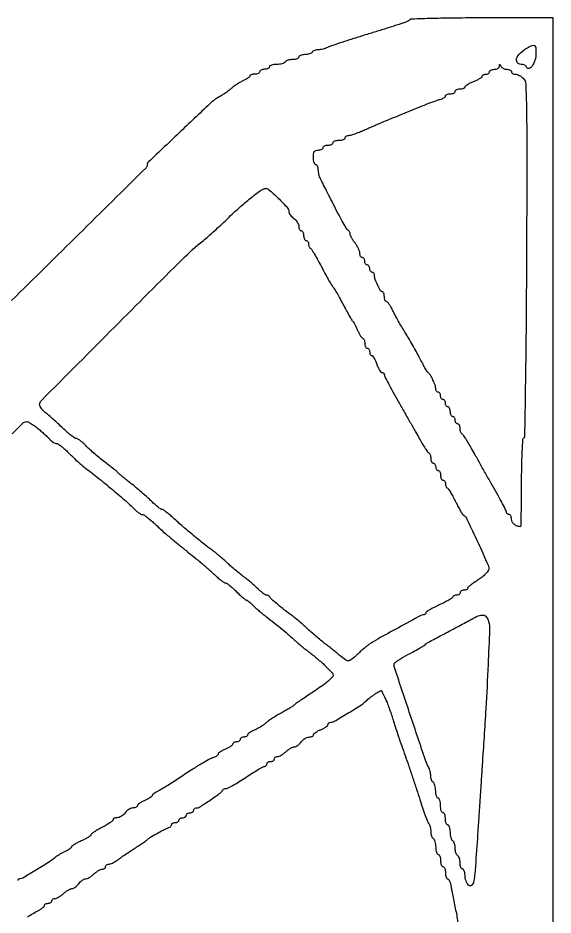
# Model space of a CAD drawing. Extents: x 57 to 443, y 375 to 2700.
# Drawn here: x 224.1 to 443, y 2333.2 to 2700 of the extents above; entities that cross this region are included whole.
import ezdxf

# ---------------------------------------------------------------- set-up
doc = ezdxf.new("R2010")
doc.units = 0

msp = doc.modelspace()

# ---------------------------------------------------------------- linework, layer by layer
for points in [[(57.051506, 2308.440691, 0.000008), (57.077585, 1547.715496, 0.000005), (57.123212, 784.070736, 0.04049)], [(443, 1537.5), (443, 2700), (414.2, 2700, 0.002585), (403.091475, 2699.942578, 0.004102), (393.580937, 2699.766217, 0.001047), (385.297817, 2699.527271, 0.16816), (384.45, 2699.204141, -0.062002), (383.870773, 2698.830016, -0.012486), (382.750938, 2698.323637, -0.013007), (381.409614, 2697.797684, -0.011832), (380, 2697.324267, -0.000046), (377.956803, 2696.691659, -0.000008), (374.003125, 2695.468003, -0.000008), (369.350911, 2694.028314, -0.000007), (364.5, 2692.527304, 0.002602), (359.777086, 2691.039007, 0.003495), (355.514923, 2689.638551, 0.002415), (351.956878, 2688.422674, 0.036847), (350.763569, 2687.907178, -0.037272), (349.956782, 2687.559466, -0.022857), (348.963065, 2687.266484, -0.022861), (347.947197, 2687.065533, -0.037412), (347.072586, 2687, 0.046572), (346.279081, 2686.925928, 0.046179), (345.510636, 2686.70625, 0.050144), (344.876896, 2686.383579, 0.111983), (344.5, 2686, -0.130646), (344.093337, 2685.615492, -0.045439), (343.346475, 2685.29375, -0.041396), (342.42066, 2685.073842, -0.037634), (341.440983, 2685, 0.039081), (340.50628, 2684.92683, 0.058208), (339.717039, 2684.70625, 0.076538), (339.179376, 2684.382793, 0.222681), (339, 2684, -0.222681), (338.820624, 2683.617207, -0.076538), (338.282961, 2683.29375, -0.058208), (337.49372, 2683.07317, -0.039081), (336.559017, 2683, 0.037634), (335.57934, 2682.926158, 0.041396), (334.653525, 2682.70625, 0.045439), (333.906663, 2682.384508, 0.130646), (333.5, 2682, -0.146547), (333.065839, 2681.614422, -0.040338), (332.1996, 2681.29375, -0.037109), (331.112115, 2681.073612, -0.031397), (329.940983, 2681, 0.032276), (328.81438, 2680.9272, 0.049716), (327.863914, 2680.70625, 0.064068), (327.206632, 2680.384097, 0.251914), (327, 2680, -0.191087), (326.848523, 2679.618118, -0.088204), (326.4125, 2679.29375, -0.068025), (325.765418, 2679.073693, -0.048028), (325, 2679, 0.048028), (324.234582, 2678.926307, 0.068025), (323.5875, 2678.70625, 0.088204), (323.151477, 2678.381882, 0.191087), (323, 2678, -0.191087), (322.848523, 2677.618118, -0.088204), (322.4125, 2677.29375, -0.068025), (321.765418, 2677.073693, -0.048028), (321, 2677, 0.035971), (320.234019, 2676.944823, 0.054436), (319.5875, 2676.777958, 0.071241), (319.144446, 2676.533846, 0.235453), (319, 2676.244111, -0.211854), (318.83762, 2675.878075, -0.029351), (318.173928, 2675.34461, -0.029431), (317.264949, 2674.775341, -0.02099), (316.187841, 2674.24344, 0.024017), (314.963027, 2673.629354, 0.015509), (313.604879, 2672.808239, 0.015595), (312.324204, 2671.92078, 0.02822), (311.343768, 2671.105642, -0.02434), (310.356639, 2670.271907, -0.01265), (309.050921, 2669.32511, -0.012549), (307.65801, 2668.418499, -0.018663), (306.391655, 2667.702533, 0.068989), (303.3602, 2665.561112, 0.001646), (290.753028, 2653.672791, 0.000665), (277.563239, 2641.119401, 0.204998), (277, 2639.803362, -0.200578), (276.542549, 2638.70891, -0.000099), (249.047539, 2611.574739, -0.0001), (221.547684, 2584.457334, -0.197041)], [(221.797227, 2529.964505, -0.007727), (226.123609, 2534.294414, -0.18539), (227.673275, 2534.956433, -0.125047), (228.32026, 2534.817392, -0.019425), (229.479126, 2534.185303, -0.020613), (230.81357, 2533.312163, -0.016639), (232.173275, 2532.27013, -0.006891), (233.565522, 2531.095193, -0.005921), (234.997855, 2529.822183, -0.005972), (236.270711, 2528.635539, -0.017047), (237.117295, 2527.77013, 0.033692), (237.825545, 2527.092744, 0.034155), (238.615272, 2526.519976, 0.03627), (239.368911, 2526.121186, 0.103919), (239.945696, 2526, -0.147549), (240.615849, 2525.797838, -0.017928), (241.879571, 2524.892182, -0.020025), (243.333828, 2523.672951, -0.01526), (244.828401, 2522.228705, 0.008076), (246.426078, 2520.639815, 0.00652), (248.191239, 2518.983984, 0.006595), (249.860957, 2517.49806, 0.016822), (251.120499, 2516.478705, -0.007304), (256.560455, 2512.244882, -0.004647), (262.772937, 2507.166799, -0.003852), (268.453192, 2502.360399, -0.025357), (271.15121, 2499.792633, 0.019644), (272.249259, 2498.723434, 0.024239), (273.356188, 2497.820336, 0.023733), (274.337516, 2497.165539, 0.136069), (274.934543, 2497, -0.138727), (275.561268, 2496.8227, -0.018063), (276.728592, 2496.045312, -0.019905), (278.072934, 2494.994538, -0.015436), (279.452152, 2493.75, 0.006174), (281.024615, 2492.277343, 0.00347), (282.96856, 2490.525929, 0.003462), (284.95622, 2488.784449, 0.005649), (286.668818, 2487.338269, 0.001058), (290.081337, 2484.53416, 0.000906), (293.686466, 2481.595425, 0.00084), (296.911503, 2478.985215, 0.003934), (298.78168, 2477.500902, -0.013906), (299.511196, 2476.897806, -0.002311), (300.87653, 2475.692452, -0.002534), (302.468763, 2474.259097, -0.002241), (304.113279, 2472.75, 0.010124), (305.729121, 2471.313476, 0.01417), (307.233523, 2470.101562, 0.010446), (308.52, 2469.165733, 0.153184), (309.048266, 2469, -0.156879), (309.561604, 2468.834872, -0.012795), (310.70147, 2467.971875, -0.016205), (312.028188, 2466.840656, -0.011742), (313.433333, 2465.5, 0.007707), (314.816419, 2464.158908, 0.011349), (316.075227, 2463.028125, 0.006808), (317.155186, 2462.126652, 0.172158), (317.512121, 2462, -0.155016), (317.847937, 2461.893323, -0.012853), (318.59101, 2461.339063, -0.016206), (319.456175, 2460.61184, -0.011777), (320.372167, 2459.75, 0.011713), (321.461116, 2458.725169, 0.006054), (322.867471, 2457.492841, 0.006014), (324.344657, 2456.26018, 0.009072), (325.663351, 2455.22563, -0.005658), (328.973671, 2452.664917, -0.005286), (332.30175, 2449.972008, -0.005483), (335.273642, 2447.4595, -0.012819), (337.426417, 2445.5, 0.012961), (338.469981, 2444.550668, 0.005376), (339.92662, 2443.320073, 0.005314), (341.516537, 2442.034109, 0.006831), (343.006802, 2440.887481, -0.014498), (346.569904, 2438.057973, -0.015863), (349.85459, 2435.107431, -0.010202), (352.561915, 2432.407735, -0.193981), (353, 2431.321031, -0.192648), (352.577008, 2430.26394, -0.03032), (350.903387, 2428.708207, -0.021276), (348.104373, 2426.599129, -0.005693), (343.476883, 2423.488626, 0.003059), (341.150643, 2421.942706, 0.004382), (339.108834, 2420.541558, 0.002423), (337.40206, 2419.335824, 0.065999), (337, 2418.959997, -0.079432), (336.612461, 2418.616682, -0.005112), (335.326639, 2417.817315, -0.007365), (333.763561, 2416.898848, -0.005415), (332.005579, 2415.925422, 0.010564), (330.142342, 2414.868499, 0.009545), (328.260514, 2413.698602, 0.00961), (326.615075, 2412.586089, 0.029796), (325.567738, 2411.750671, -0.028037), (324.62202, 2410.990857, -0.014718), (323.369126, 2410.149553, -0.014596), (322.030716, 2409.360475, -0.021704), (320.812159, 2408.75656, 0.02099), (319.735051, 2408.224659, 0.029431), (318.826072, 2407.65539, 0.029351), (318.16238, 2407.121925, 0.211854), (318, 2406.755889, -0.189864), (317.886296, 2406.467248, -0.088604), (317.559375, 2406.222042, -0.06842), (317.074049, 2406.055722, -0.04842), (316.5, 2406, 0.064853), (315.926543, 2405.925306, 0.082425), (315.440625, 2405.70625, 0.098894), (315.115568, 2405.381354, 0.148195), (315, 2405, -0.148195), (314.884432, 2404.618646, -0.098894), (314.559375, 2404.29375, -0.082425), (314.073457, 2404.074694, -0.064853), (313.5, 2404, 0.056643), (312.92625, 2403.934793, 0.076039), (312.440625, 2403.741888, 0.095179), (312.115064, 2403.456528, 0.166853), (312, 2403.12132, -0.208074), (311.819057, 2402.70534, -0.033695), (311.11875, 2402.135727, -0.032352), (310.148944, 2401.540069, -0.023358), (309, 2401, 0.020265), (307.850859, 2400.468489, 0.028842), (306.88125, 2399.898533, 0.028394), (306.170319, 2399.362715, 0.220516), (306, 2398.995311, -0.176089), (305.878666, 2398.661469, -0.054062), (305.485937, 2398.284015, -0.046615), (304.919812, 2397.925613, -0.036622), (304.25, 2397.643988, 0.040453), (302.268576, 2396.79299, 0.012614), (299.444593, 2395.206856, 0.009493), (295.673139, 2392.863478, 0.003609), (290.5, 2389.458132, -0.004565), (288.001171, 2387.820054, -0.004466), (285.454687, 2386.215734, -0.004402), (283.194982, 2384.847463, -0.016767), (281.75, 2384.054078, 0.019164), (280.696671, 2383.469148, 0.02684), (279.807813, 2382.862477, 0.025669), (279.153038, 2382.306593, 0.206767), (279, 2381.952341, -0.226326), (278.835298, 2381.607119, -0.025898), (278.11875, 2381.086089, -0.027189), (277.14923, 2380.527681, -0.018876), (276, 2380, 0.023358), (274.851056, 2379.459931, 0.032352), (273.88125, 2378.864273, 0.033695), (273.180943, 2378.29466, 0.208074), (273, 2377.87868, -0.193027), (272.86543, 2377.54309, -0.087561), (272.477348, 2377.258112, -0.067401), (271.901717, 2377.064721, -0.047415), (271.220759, 2377, 0.091287), (270.434551, 2376.855253, 0.047927), (269.540724, 2376.4125, 0.045499), (268.683198, 2375.765149, 0.052224), (268, 2375, -0.052224), (267.316802, 2374.234851, -0.045499), (266.459276, 2373.5875, -0.047927), (265.565449, 2373.144747, -0.091287), (264.779241, 2373, 0.045407), (264.098197, 2372.938024, 0.065309), (263.522652, 2372.752433, 0.085303), (263.133881, 2372.479229, 0.1996), (263, 2372.157218, -0.227203), (262.789108, 2371.717071, -0.01634), (261.678125, 2370.882137, -0.020362), (260.224151, 2369.947963, -0.013833), (258.5, 2369, 0.011347), (256.775595, 2368.063031, 0.017102), (255.321875, 2367.162476, 0.012018), (254.186111, 2366.363825, 0.237812), (254, 2365.994657, -0.24214), (253.817628, 2365.640153, -0.015723), (252.825, 2364.976852, -0.020086), (251.532713, 2364.241271, -0.013419), (250, 2363.5, 0.013355), (248.467281, 2362.758968, 0.020002), (247.175, 2362.024117, 0.015608), (246.181833, 2361.361639, 0.242419), (246, 2361.008641, -0.209464), (245.853509, 2360.674302, -0.02914), (245.254583, 2360.183381, -0.02927), (244.434339, 2359.657823, -0.020949), (243.462409, 2359.164826, 0.013355), (242.401969, 2358.647025, 0.011452), (241.31409, 2358.047269, 0.011602), (240.350882, 2357.456786, 0.032137), (239.712409, 2356.983983, -0.032796), (237.044665, 2355.013903, -0.005833), (231.781317, 2351.722449, -0.002421), (226.141208, 2348.323597, -0.13519), (224.966259, 2348, 0.102601), (224.597546, 2347.923534, 0.098715), (224.283838, 2347.70625, 0.097067), (224.073641, 2347.381691, 0.095586)], [(405.934631, 2278.5, -0.000023), (406.458092, 2255.125535, -0.000011), (407.135154, 2224.8, -0.000011), (407.844528, 2192.965819, -0.000015), (408.477381, 2164.5, 0.000172)], [(228.01622, 2332.354174, -0.036264), (232.25, 2334.928076, 0.022298), (233.303134, 2335.528731, 0.030215), (234.192187, 2336.167918, 0.030691), (234.83657, 2336.762361, 0.193442), (235, 2337.16898, -0.175242), (235.114665, 2337.486095, -0.093006), (235.440625, 2337.755888, -0.073221), (235.926133, 2337.938489, -0.05344), (236.5, 2338, 0.064853), (237.073457, 2338.074694, 0.082425), (237.559375, 2338.29375, 0.098894), (237.884432, 2338.618646, 0.148195), (238, 2339, -0.130232), (238.101042, 2339.381353, -0.100668), (238.385235, 2339.70625, -0.088576), (238.810359, 2339.92476, -0.07466), (239.311439, 2340, 0.101307), (239.95967, 2340.132703, 0.030131), (240.868249, 2340.5875, 0.028874), (241.851416, 2341.234554, 0.027562), (242.769625, 2342, -0.027754), (243.688544, 2342.765443, -0.028983), (244.673826, 2343.4125, -0.030262), (245.58532, 2343.86709, -0.100871), (246.237427, 2344, 0.113455), (246.845818, 2344.13985, 0.043713), (247.593868, 2344.5875, 0.040429), (248.350808, 2345.234753, 0.039525), (249, 2346, -0.039525), (249.649192, 2346.765247, -0.040429), (250.406132, 2347.4125, -0.043713), (251.154182, 2347.86015, -0.113455), (251.762573, 2348, 0.100871), (252.41468, 2348.13291, 0.030262), (253.326174, 2348.5875, 0.028983), (254.311456, 2349.234557, 0.027754), (255.230375, 2350, -0.027562), (256.148584, 2350.765446, -0.028874), (257.131751, 2351.4125, -0.030131), (258.04033, 2351.867297, -0.101307), (258.688561, 2352, 0.07466), (259.189641, 2352.07524, 0.088576), (259.614765, 2352.29375, 0.100668), (259.898958, 2352.618647, 0.130232), (260, 2353, -0.128784), (260.099883, 2353.381359, -0.100719), (260.380879, 2353.70625, -0.089062), (260.801221, 2353.924712, -0.075555), (261.296609, 2354, 0.080733), (261.928573, 2354.102711, 0.028286), (262.786148, 2354.444036, 0.027221), (263.703498, 2354.933078, 0.028602), (264.546609, 2355.511611, -0.012536), (265.618096, 2356.298629, -0.003191), (267.394941, 2357.519615, -0.003251), (269.442486, 2358.888114, -0.003288), (271.5, 2360.224683, 0.002854), (273.451844, 2361.490203, 0.00401), (275.178125, 2362.643438, 0.002397), (276.618223, 2363.632407, 0.05366), (277, 2363.963073, -0.066941), (278.119431, 2364.881933, -0.0086), (280.794521, 2366.472506, -0.010002), (283.535623, 2367.967229, -0.043058), (285.25, 2368.678279, 0.042985), (285.919615, 2368.955892, 0.052305), (286.485937, 2369.329726, 0.061039), (286.874766, 2369.738081, 0.161118), (287, 2370.116631, -0.166062), (287.115096, 2370.45362, -0.095369), (287.440625, 2370.74051, -0.076307), (287.926261, 2370.934428, -0.056959), (288.5, 2371, 0.064853), (289.073457, 2371.074694, 0.082425), (289.559375, 2371.29375, 0.098894), (289.884432, 2371.618646, 0.148195), (290, 2372, -0.148195), (290.115568, 2372.381354, -0.098894), (290.440625, 2372.70625, -0.082425), (290.926543, 2372.925306, -0.064853), (291.5, 2373, 0.064853), (292.073457, 2373.074694, 0.082425), (292.559375, 2373.29375, 0.098894), (292.884432, 2373.618646, 0.148195), (293, 2374, -0.148195), (293.115568, 2374.381354, -0.098894), (293.440625, 2374.70625, -0.082425), (293.926543, 2374.925306, -0.064853), (294.5, 2375, 0.064853), (295.073457, 2375.074694, 0.082425), (295.559375, 2375.29375, 0.098894), (295.884432, 2375.618646, 0.148195), (296, 2376, -0.107844), (296.083258, 2376.381523, -0.099609), (296.319166, 2376.70625, -0.095648), (296.671723, 2376.923979, -0.09088), (297.086522, 2377, 0.142882), (298.486385, 2377.408367, 0.006451), (302.72047, 2380.185955, 0.006722), (306.866286, 2383.064653, 0.13384), (307.833333, 2384.25, -0.115868), (308.051145, 2384.537154, -0.061072), (308.430226, 2384.779687, -0.055797), (308.901824, 2384.944228, -0.056113), (309.397224, 2385, 0.121842), (310.168048, 2385.190669, 0.007654), (312.237296, 2386.321875, 0.01092), (314.677665, 2387.776207, 0.007873), (317.33754, 2389.5, -0.006263), (319.979188, 2391.224089, -0.009012), (322.36311, 2392.678125, -0.005423), (324.390104, 2393.835535, -0.127681), (325.023649, 2394, 0.101511), (325.396228, 2394.076429, 0.098493), (325.713197, 2394.29375, 0.097343), (325.925551, 2394.618326, 0.096619), (326, 2395, -0.148195), (326.115568, 2395.381354, -0.098894), (326.440625, 2395.70625, -0.082425), (326.926543, 2395.925306, -0.064853), (327.5, 2396, 0.064853), (328.073457, 2396.074694, 0.082425), (328.559375, 2396.29375, 0.098894), (328.884432, 2396.618646, 0.148195), (329, 2397, -0.130232), (329.101042, 2397.381353, -0.100668), (329.385235, 2397.70625, -0.088576), (329.810359, 2397.92476, -0.07466), (330.311439, 2398, 0.101307), (330.95967, 2398.132703, 0.030131), (331.868249, 2398.5875, 0.028874), (332.851416, 2399.234554, 0.027562), (333.769625, 2400, -0.027754), (334.688544, 2400.765443, -0.028983), (335.673826, 2401.4125, -0.030262), (336.58532, 2401.86709, -0.100871), (337.237427, 2402, 0.113455), (337.845818, 2402.13985, 0.043713), (338.593868, 2402.5875, 0.040429), (339.350808, 2403.234753, 0.039525), (340, 2404, -0.052224), (340.683198, 2404.765149, -0.045499), (341.540724, 2405.4125, -0.047927), (342.434551, 2405.855253, -0.091287), (343.220759, 2406, 0.047415), (343.901717, 2406.064721, 0.067401), (344.477348, 2406.258112, 0.087561), (344.86543, 2406.54309, 0.193027), (345, 2406.87868, -0.208074), (345.180943, 2407.29466, -0.033695), (345.88125, 2407.864273, -0.032352), (346.851056, 2408.459931, -0.023358), (348, 2409, 0.023358), (349.148944, 2409.540069, 0.032352), (350.11875, 2410.135727, 0.033695), (350.819057, 2410.70534, 0.208074), (351, 2411.12132, -0.099058), (351.067094, 2411.456658, -0.097949), (351.258161, 2411.741888, -0.09794), (351.543445, 2411.93292, -0.099019), (351.878846, 2412, 0.130989), (353.425023, 2412.412137, 0.004615), (358.805792, 2415.566418, 0.008353), (363.92097, 2418.746058, 0.043203), (366.551281, 2420.784149, -0.023992), (368.037938, 2422.03024, -0.01305), (369.972791, 2423.42186, -0.009185), (371.865774, 2424.659523, -0.103379), (372.703083, 2424.969591, -0.315756), (372.816791, 2424.91282, -0.002912), (373.284509, 2424.03638, -0.008396), (373.810953, 2422.993803, -0.005167), (374.397227, 2421.75, -0.01503), (375.085109, 2420.123373, -0.005873), (375.940441, 2417.839063, -0.005807), (376.808845, 2415.343868, -0.007187), (377.556889, 2413, 0.005735), (378.419105, 2410.271054, 0.002161), (379.685787, 2406.471875, 0.00214), (381.099992, 2402.348784, 0.002605), (382.461064, 2398.5, -0.003259), (383.90404, 2394.402554, -0.001933), (385.573523, 2389.5, -0.001934), (387.201035, 2384.596721, -0.003332), (388.513095, 2380.5, 0.005053), (389.652809, 2376.983118, 0.007062), (390.747564, 2373.864688, 0.004498), (391.724061, 2371.276193, 0.088092), (392.164775, 2370.55, -0.084191), (392.485982, 2370.029852, -0.032317), (392.754653, 2369.220774, -0.030877), (392.938437, 2368.286671, -0.033146), (393, 2367.359017, 0.040867), (393.073939, 2366.455898, 0.0433), (393.29375, 2365.594775, 0.047457), (393.615893, 2364.894786, 0.123387), (394, 2364.5, -0.146547), (394.385578, 2364.065839, -0.040338), (394.70625, 2363.1996, -0.037109), (394.926388, 2362.112115, -0.031397), (395, 2360.940983, 0.032276), (395.0728, 2359.81438, 0.049716), (395.29375, 2358.863914, 0.064068), (395.615903, 2358.206632, 0.251914), (396, 2358, -0.226478), (396.382936, 2357.817169, -0.074992), (396.70625, 2357.265625, -0.057076), (396.926884, 2356.457356, -0.038131), (397, 2355.5, 0.038131), (397.073116, 2354.542644, 0.057076), (397.29375, 2353.734375, 0.074992), (397.617064, 2353.182831, 0.226478), (398, 2353, -0.226478), (398.382936, 2352.817169, -0.074992), (398.70625, 2352.265625, -0.057076), (398.926884, 2351.457356, -0.038131), (399, 2350.5, 0.033853), (399.064909, 2349.542408, 0.051762), (399.261612, 2348.734375, 0.067246), (399.548846, 2348.177917, 0.244716), (399.890594, 2348, -0.253584), (400.267578, 2347.795666, -0.04246), (400.670253, 2347.045312, -0.037638), (401.032841, 2345.995052, -0.025167), (401.294131, 2344.75, 0.00753), (401.590101, 2343.04216, 0.002143), (402.101126, 2340.398438, 0.002158), (402.703807, 2337.418352, 0.002285), (403.321046, 2334.5, -0.035573), (404.114917, 2328.942405, -0.006033)]]:
    msp.add_lwpolyline(points, format="xyb")
for points in [[(436, 2685.428571, -0.075149), (435.598696, 2682.773598, -0.071294), (434.428486, 2680.30318, -0.160244), (433.173352, 2679.312292, -0.42266), (432.247024, 2679.758929, 0.121809), (431.946624, 2680.23366, 0.068818), (431.391834, 2680.635435, 0.062145), (430.680372, 2680.907488, 0.060348), (429.916667, 2681, -0.229111), (428.347119, 2681.759046, -0.264343), (428.096656, 2683.382871, -0.115261), (429.64302, 2685.675825, -0.056136), (432.5, 2687.784364, -0.026744), (434.491336, 2688.796316, -0.257773), (435.404024, 2688.715911, -0.227124), (435.895724, 2687.879965, -0.021259)], [(424.083333, 2679, -0.050201), (424.816758, 2678.926177, -0.070178), (425.436979, 2678.70625, -0.090315), (425.854207, 2678.38175, -0.184457), (426, 2678, 0.154765), (426.120948, 2677.618614, 0.09778), (426.461607, 2677.29375, 0.080164), (426.97055, 2677.074515, 0.061768), (427.571429, 2677, -0.080782), (428.291653, 2676.882873, -0.037725), (429.165699, 2676.515551, -0.036104), (430.045033, 2675.981935, -0.041972), (430.792045, 2675.350813, -0.187946), (431.817683, 2673.015592, -0.00606), (432.133415, 2662.550806, -0.005085), (432.274551, 2644.622706, -0.000491), (432.131806, 2601.100813, -0.001057), (431.946236, 2571.995355, -0.002061), (431.653479, 2548.783787, -0.000201), (431.30972, 2528.7263, -0.310037), (430.91119, 2528.166667, 0.298438), (430.542213, 2527.671143, 0.002529), (430.267365, 2522.673955, 0.007722), (430.065553, 2516.816997, 0.00475), (430, 2509.916667, -0.002187), (429.969946, 2503.04654, -0.003647), (429.87715, 2497.263021, -0.000536), (429.752728, 2492.166639, -0.40677), (429.581787, 2492, -0.095369), (428.288682, 2492.248908, -0.083747), (427.113076, 2492.965527, -0.088426), (426.288421, 2493.985576, -0.126538), (426, 2495.106989, 0.050854), (425.926137, 2495.831332, 0.070807), (425.70625, 2496.443928, 0.0909), (425.381715, 2496.855843, 0.182536), (425, 2497, -0.08589), (424.618143, 2497.066083, -0.093849), (424.29375, 2497.256092, -0.100319), (424.076787, 2497.539246, -0.11395), (424, 2497.871803, 0.119527), (423.852704, 2498.479161, 0.002261), (422.336307, 2501.389234, 0.005371), (420.506832, 2504.77307, 0.003553), (418.336366, 2508.621803, -0.000862), (415.946371, 2512.807001, -0.000742), (413.448485, 2517.213905, -0.000747), (411.194169, 2521.218854, -0.002163), (409.64996, 2524, 0.008185), (408.432764, 2526.131304, 0.011619), (407.276134, 2527.982292, 0.007801), (406.258269, 2529.478609, 0.143218), (405.813594, 2529.833333, -0.156097), (405.501053, 2530.095803, -0.053951), (405.238993, 2530.631771, -0.047257), (405.060042, 2531.325289, -0.039541), (405, 2532.083333, 0.050201), (404.926177, 2532.816758, 0.070178), (404.70625, 2533.436979, 0.090315), (404.38175, 2533.854207, 0.184457), (404, 2534, -0.148195), (403.618646, 2534.115568, -0.098894), (403.29375, 2534.440625, -0.082425), (403.074694, 2534.926543, -0.064853), (403, 2535.5, 0.064853), (402.925306, 2536.073457, 0.082425), (402.70625, 2536.559375, 0.098894), (402.381354, 2536.884432, 0.148195), (402, 2537, -0.191087), (401.618118, 2537.151477, -0.088204), (401.29375, 2537.5875, -0.068025), (401.073693, 2538.234582, -0.048028), (401, 2539, 0.048028), (400.926307, 2539.765418, 0.068025), (400.70625, 2540.4125, 0.088204), (400.381882, 2540.848523, 0.191087), (400, 2541, -0.148195), (399.618646, 2541.115568, -0.098894), (399.29375, 2541.440625, -0.082425), (399.074694, 2541.926543, -0.064853), (399, 2542.5, 0.064853), (398.925306, 2543.073457, 0.082425), (398.70625, 2543.559375, 0.098894), (398.381354, 2543.884432, 0.148195), (398, 2544, -0.148195), (397.618646, 2544.115568, -0.098894), (397.29375, 2544.440625, -0.082425), (397.074694, 2544.926543, -0.064853), (397, 2545.5, 0.064853), (396.925306, 2546.073457, 0.082425), (396.70625, 2546.559375, 0.098894), (396.381354, 2546.884432, 0.148195), (396, 2547, -0.149454), (395.618641, 2547.116595, -0.098698), (395.29375, 2547.444611, -0.081991), (395.074659, 2547.934903, -0.064244), (395, 2548.513569, 0.088045), (394.752629, 2549.907478, 0.024312), (393.883098, 2551.964755, 0.024357), (392.817123, 2553.92903, 0.087037), (391.878668, 2555, -0.088661), (391.524684, 2555.406606, -0.004234), (390.607306, 2556.96875, -0.006825), (389.554098, 2558.856609, -0.004852), (388.423134, 2561, 0.006512), (387.110111, 2563.468538, 0.003961), (385.497393, 2566.353125, 0.003969), (383.852493, 2569.188738, 0.007001), (382.443108, 2571.5, -0.00719), (381.109646, 2573.688614, -0.005403), (379.703611, 2576.132812, -0.005464), (378.430701, 2578.46124, -0.012497), (377.534701, 2580.25, 0.018072), (376.795002, 2581.686507, 0.025827), (376.029596, 2582.898438, 0.024039), (375.327318, 2583.797706, 0.2183), (374.886059, 2584, -0.210216), (374.54725, 2584.149031, -0.081419), (374.26028, 2584.5875, -0.061996), (374.065, 2585.234311, -0.042369), (374, 2586, 0.035668), (373.945248, 2586.766546, 0.053772), (373.779688, 2587.414792, 0.069969), (373.537567, 2587.860952, 0.235061), (373.25, 2588.007802, -0.262796), (372.473759, 2588.456765, -0.020084), (371.288226, 2590.667192, -0.026575), (370.291272, 2593.031837, -0.08668), (370, 2594.699365, 0.07531), (369.924725, 2595.196298, 0.08893), (369.70625, 2595.617938, 0.100706), (369.381357, 2595.899802, 0.129178), (369, 2596, -0.148195), (368.618646, 2596.115568, -0.098894), (368.29375, 2596.440625, -0.082425), (368.074694, 2596.926543, -0.064853), (368, 2597.5, 0.064853), (367.925306, 2598.073457, 0.082425), (367.70625, 2598.559375, 0.098894), (367.381354, 2598.884432, 0.148195), (367, 2599, -0.148195), (366.618646, 2599.115568, -0.098894), (366.29375, 2599.440625, -0.082425), (366.074694, 2599.926543, -0.064853), (366, 2600.5, 0.064853), (365.925306, 2601.073457, 0.082425), (365.70625, 2601.559375, 0.098894), (365.381354, 2601.884432, 0.148195), (365, 2602, -0.169492), (364.616703, 2602.133774, -0.092901), (364.287218, 2602.514062, -0.074062), (364.060409, 2603.080574, -0.05512), (363.977764, 2603.75, 0.077348), (363.835305, 2604.594618, 0.028525), (363.387624, 2605.720313, 0.027456), (362.750077, 2606.914302, 0.029622), (362, 2608, -0.020073), (361.249819, 2609.042719, -0.022218), (360.612376, 2610.108333, -0.022286), (360.153356, 2611.058342, -0.096921), (360.022236, 2611.666667, 0.064155), (359.952412, 2612.137609, 0.05949), (359.764854, 2612.588542, 0.063566), (359.493674, 2612.95279, 0.105117), (359.177268, 2613.166667, -0.164548), (358.712588, 2613.566976, -0.003561), (357.186853, 2616.192708, -0.007776), (355.454964, 2619.335143, -0.005123), (353.556713, 2623, 0.000019), (351.655032, 2626.765089, 0.000025), (349.909912, 2630.219452, 0.000019), (348.446731, 2633.115107, 0.000222), (347.879444, 2634.236431, -0.037388), (347.542296, 2635.047239, -0.022246), (347.258337, 2636.054272, -0.022194), (347.063636, 2637.089087, -0.035414), (347, 2637.986431, 0.047692), (346.926327, 2638.757059, 0.067684), (346.70625, 2639.408514, 0.087854), (346.381905, 2639.84761, 0.192146), (346, 2640, -0.254951), (345.615738, 2640.209557, -0.06271), (345.29375, 2640.88125, -0.048861), (345.072766, 2641.850749, -0.031626), (345, 2643, -0.030703), (345.092253, 2644.500917, -0.116834), (345.416667, 2645.375, -0.166173), (346.024683, 2645.840542, -0.081208), (347, 2646, 0.048028), (347.765418, 2646.073693, 0.068025), (348.4125, 2646.29375, 0.088204), (348.848523, 2646.618118, 0.191087), (349, 2647, -0.191087), (349.151477, 2647.381882, -0.088204), (349.5875, 2647.70625, -0.068025), (350.234582, 2647.926307, -0.048028), (351, 2648, 0.048028), (351.765418, 2648.073693, 0.068025), (352.4125, 2648.29375, 0.088204), (352.848523, 2648.618118, 0.191087), (353, 2649, -0.226478), (353.182831, 2649.382936, -0.074992), (353.734375, 2649.70625, -0.057076), (354.542644, 2649.926884, -0.038131), (355.5, 2650, 0.038131), (356.457356, 2650.073116, 0.057076), (357.265625, 2650.29375, 0.074992), (357.817169, 2650.617064, 0.226478), (358, 2651, -0.1457), (358.113535, 2651.381346, -0.099257), (358.432767, 2651.70625, -0.083285), (358.910062, 2651.925235, -0.066087), (359.473249, 2652, 0.071505), (360.317326, 2652.121332, 0.011315), (361.916901, 2652.630483, 0.012354), (363.786402, 2653.324582, 0.010522), (365.723249, 2654.146325, -0.001527), (367.698724, 2655.026718, -0.001516), (369.684329, 2655.89718, -0.001485), (371.425368, 2656.648003, -0.005914), (372.5, 2657.092695, 0.002356), (373.766846, 2657.6064, 0.000225), (376.85, 2658.875188, 0.000287), (380.524298, 2660.391649, 0.000226), (384.5, 2662.037288, -0.003188), (388.493893, 2663.662818, -0.003981), (392.223437, 2665.118788, -0.003232), (395.369044, 2666.29479, -0.030458), (396.75, 2666.707495, 0.035051), (397.611384, 2666.973559, 0.047497), (398.339063, 2667.338247, 0.05654), (398.844229, 2667.740498, 0.198905), (399, 2668.116577, -0.21069), (399.14896, 2668.45439, -0.081239), (399.5875, 2668.740495, -0.06185), (400.234305, 2668.9352, -0.042239), (401, 2669, 0.048028), (401.765418, 2669.073693, 0.068025), (402.4125, 2669.29375, 0.088204), (402.848523, 2669.618118, 0.191087), (403, 2670, -0.191087), (403.151477, 2670.381882, -0.088204), (403.5875, 2670.70625, -0.068025), (404.234582, 2670.926307, -0.048028), (405, 2671, 0.038787), (405.765855, 2671.059499, 0.057859), (406.4125, 2671.238923, 0.076066), (406.853242, 2671.501972, 0.223848), (407, 2671.813354, -0.231074), (407.191736, 2672.206081, -0.026011), (408.028125, 2672.791189, -0.027303), (409.159192, 2673.414732, -0.018834), (410.5, 2674, 0.018834), (411.840808, 2674.585268, 0.027303), (412.971875, 2675.208811, 0.026011), (413.808264, 2675.793919, 0.231074), (414, 2676.186646, -0.178521), (414.114479, 2676.497061, -0.092083), (414.440625, 2676.761077, -0.072132), (414.92609, 2676.939855, -0.052256), (415.5, 2677, 0.064853), (416.073457, 2677.074694, 0.082425), (416.559375, 2677.29375, 0.098894), (416.884432, 2677.618646, 0.148195), (417, 2678, -0.191087), (417.151477, 2678.381882, -0.088204), (417.5875, 2678.70625, -0.068025), (418.234582, 2678.926307, -0.048028), (419, 2679, 0.060192), (419.770655, 2679.093111, 0.075361), (420.435691, 2679.367188, 0.090607), (420.896341, 2679.772899, 0.152397), (421.078947, 2680.25, -0.011437), (421.135242, 2680.903389, -0.382689), (421.242982, 2681, -0.295955), (421.382013, 2680.909806, -0.009076), (421.662281, 2680.25, 0.113869), (421.996792, 2679.771682, 0.064373), (422.581524, 2679.367188, 0.059088), (423.312853, 2679.09311, 0.060204)], [(335, 2620.561685, 0.126292), (335.135839, 2620.032465, 0.040116), (335.5875, 2619.347121, 0.037127), (336.234629, 2618.634262, 0.03375), (337, 2618, -0.052224), (337.765149, 2617.316802, -0.045499), (338.4125, 2616.459276, -0.047927), (338.855253, 2615.565449, -0.091287), (339, 2614.779241, 0.054248), (339.074067, 2614.098578, 0.073949), (339.29375, 2613.522652, 0.093597), (339.618433, 2613.136147, 0.173062), (340, 2613, -0.191087), (340.381882, 2612.848523, -0.088204), (340.70625, 2612.4125, -0.068025), (340.926307, 2611.765418, -0.048028), (341, 2611, 0.048028), (341.073693, 2610.234582, 0.068025), (341.29375, 2609.5875, 0.088204), (341.618118, 2609.151477, 0.191087), (342, 2609, -0.140362), (342.381338, 2608.890798, -0.099913), (342.70625, 2608.583854, -0.085122), (342.925077, 2608.1248, -0.068857), (343, 2607.583333, 0.048968), (343.055626, 2607.016711, 0.052342), (343.220312, 2606.484896, 0.058488), (343.462547, 2606.063522, 0.12921), (343.75, 2605.833333, -0.150918), (344.172539, 2605.46438, -0.004327), (345.426565, 2603.394792, -0.008399), (346.8538, 2600.898132, -0.005639), (348.404265, 2598, 0.004091), (349.949521, 2595.089981, 0.005985), (351.361137, 2592.55625, 0.003098), (352.592315, 2590.437837, 0.101213), (352.987626, 2590, -0.098762), (353.377201, 2589.572704, -0.003878), (354.463881, 2587.7375, -0.006746), (355.710319, 2585.526666, -0.004701), (357.059549, 2583, 0.003857), (358.403343, 2580.473262, 0.005574), (359.633136, 2578.2625, 0.003029), (360.702372, 2576.415887, 0.087308), (361.056301, 2576, -0.086832), (361.365397, 2575.63749, -0.009783), (361.898185, 2574.692187, -0.011626), (362.488587, 2573.531106, -0.009198), (363.074224, 2572.25, 0.018274), (363.670909, 2571.00499, 0.026312), (364.294903, 2569.954688, 0.024645), (364.87234, 2569.17583, 0.224551), (365.244111, 2569, -0.235453), (365.533846, 2568.855554, -0.071241), (365.777958, 2568.4125, -0.054436), (365.944823, 2567.765981, -0.035971), (366, 2567, 0.048028), (366.073693, 2566.234582, 0.068025), (366.29375, 2565.5875, 0.088204), (366.618118, 2565.151477, 0.191087), (367, 2565, -0.148195), (367.381354, 2564.884432, -0.098894), (367.70625, 2564.559375, -0.082425), (367.925306, 2564.073457, -0.064853), (368, 2563.5, 0.051303), (368.059046, 2562.926055, 0.071236), (368.234739, 2562.440625, 0.09129), (368.494097, 2562.114313, 0.181234), (368.799112, 2562, -0.237366), (369.180403, 2561.808181, -0.026408), (369.735259, 2560.971875, -0.027614), (370.320867, 2559.840856, -0.018895), (370.86384, 2558.5, 0.022114), (371.416785, 2557.15938, 0.031492), (372.032417, 2556.028125, 0.032342), (372.626618, 2555.206288, 0.223653), (373.064728, 2555, -0.096976), (373.421692, 2554.930109, -0.097436), (373.725264, 2554.730804, -0.098415), (373.92853, 2554.433298, -0.101139), (374, 2554.083588, 0.118505), (374.152658, 2553.448535, 0.00248), (375.650984, 2550.547756, 0.005629), (377.466548, 2547.16837, 0.003745), (379.620372, 2543.333588, -0.000638), (381.995593, 2539.16548, -0.000548), (384.484892, 2534.772991, -0.000552), (386.736886, 2530.778795, -0.001585), (388.288004, 2528, 0.008377), (389.515942, 2525.868717, 0.011864), (390.684639, 2524.017708, 0.008062), (391.713262, 2522.523897, 0.143661), (392.167632, 2522.166667, -0.155064), (392.487275, 2521.903614, -0.055107), (392.755492, 2521.368229, -0.048172), (392.938546, 2520.674696, -0.040469), (393, 2519.916667, 0.050201), (393.073823, 2519.183242, 0.070178), (393.29375, 2518.563021, 0.090315), (393.61825, 2518.145793, 0.184457), (394, 2518, -0.148195), (394.381354, 2517.884432, -0.098894), (394.70625, 2517.559375, -0.082425), (394.925306, 2517.073457, -0.064853), (395, 2516.5, 0.064853), (395.074694, 2515.926543, 0.082425), (395.29375, 2515.440625, 0.098894), (395.618646, 2515.115568, 0.148195), (396, 2515, -0.191087), (396.381882, 2514.848523, -0.088204), (396.70625, 2514.4125, -0.068025), (396.926307, 2513.765418, -0.048028), (397, 2513, 0.048028), (397.073693, 2512.234582, 0.068025), (397.29375, 2511.5875, 0.088204), (397.618118, 2511.151477, 0.191087), (398, 2511, -0.140362), (398.381338, 2510.890798, -0.099913), (398.70625, 2510.583854, -0.085122), (398.925077, 2510.1248, -0.068857), (399, 2509.583333, 0.048968), (399.055626, 2509.016711, 0.052342), (399.220312, 2508.484896, 0.058488), (399.462547, 2508.063522, 0.12921), (399.75, 2507.833333, -0.144606), (400.150136, 2507.492561, -0.00855), (401.006874, 2506.129167, -0.012319), (401.972616, 2504.439701, -0.008733), (402.97553, 2502.5, 0.006058), (403.971458, 2500.548288, 0.008352), (404.916085, 2498.821875, 0.005671), (405.744256, 2497.404214, 0.094849), (406.1054, 2497, -0.11756), (407.88457, 2494.818962, -0.004888), (412.201625, 2485.659556, -0.003587), (416.462052, 2476.208166, -0.182914), (416.570406, 2474.22183, -0.103968), (416.100989, 2473.391462, -0.025748), (415.003047, 2472.266402, -0.025222), (413.584606, 2471.082104, -0.022922), (412.009377, 2470.005795, 0.012862), (410.473264, 2469.000924, 0.018733), (409.177754, 2468.031351, 0.014544), (408.183161, 2467.178146, 0.21123), (408, 2466.763932, -0.188211), (407.88617, 2466.472246, -0.089136), (407.559375, 2466.224405, -0.068955), (407.07403, 2466.056339, -0.048956), (406.5, 2466, 0.064853), (405.926543, 2465.925306, 0.082425), (405.440625, 2465.70625, 0.098894), (405.115568, 2465.381354, 0.148195), (405, 2465, -0.148195), (404.884432, 2464.618646, -0.098894), (404.559375, 2464.29375, -0.082425), (404.073457, 2464.074694, -0.064853), (403.5, 2464, 0.047904), (402.923969, 2463.944685, 0.066356), (402.432642, 2463.779687, 0.08474), (402.096074, 2463.536562, 0.18712), (401.972825, 2463.25, -0.244726), (401.748843, 2462.855368, -0.010489), (400.34599, 2461.988369, -0.015902), (398.572125, 2461.017481, -0.010436), (396.472825, 2460.008277, 0.010732), (394.375449, 2458.998468, 0.016429), (392.607642, 2458.025753, 0.01099), (391.215562, 2457.157135, 0.252935), (391, 2456.758277, -0.110136), (390.935497, 2456.468996, -0.099916), (390.752936, 2456.222744, -0.094989), (390.480053, 2456.057582, -0.088948), (390.158932, 2456, 0.124183), (388.979517, 2455.702486, 0.000855), (379.741768, 2450.704836, 0.002857), (371.276361, 2446.043471, 0.025337), (367.66706, 2443.782089, 0.017466), (366.765405, 2443.103311, 0.006138), (365.518334, 2442.068801, 0.006085), (364.173886, 2440.896866, 0.007092), (362.926162, 2439.75, -0.017686), (360.590842, 2437.692991, -0.155242), (359.326332, 2437.189794, -0.173507), (358.072964, 2437.540577, -0.023367), (355.883377, 2439.251221, 0.00578), (354.644493, 2440.291288, 0.002926), (353.061658, 2441.573796, 0.002906), (351.411821, 2442.879012, 0.004328), (349.951932, 2444, -0.009628), (348.414316, 2445.206789, -0.00477), (346.50798, 2446.79375, -0.004732), (344.561816, 2448.477497, -0.006912), (342.882695, 2450, 0.006809), (341.243957, 2451.4865, 0.005298), (339.423298, 2453.059375, 0.005359), (337.694722, 2454.489511, 0.012925), (336.378183, 2455.5, -0.008075), (333.180514, 2457.905396, -0.009591), (330.243463, 2460.281746, -0.006258), (327.79042, 2462.398578, -0.107435), (327.166667, 2463.25, 0.094362), (326.967714, 2463.536856, 0.062943), (326.648627, 2463.779687, 0.060549), (326.263941, 2463.944076, 0.070841), (325.871212, 2464, -0.134447), (325.355762, 2464.141153, -0.021787), (324.477422, 2464.714292, -0.022694), (323.478978, 2465.500606, -0.018232), (322.47746, 2466.431631, 0.0141), (321.280649, 2467.56278, 0.006412), (319.655876, 2468.976866, 0.006343), (317.903791, 2470.424893, 0.008662), (316.2867, 2471.681631, -0.008917), (314.619872, 2472.978386, -0.005569), (312.71213, 2474.553354, -0.005587), (310.866096, 2476.147949, -0.01011), (309.396727, 2477.5, 0.009687), (307.992087, 2478.794681, 0.006707), (306.35612, 2480.20625, 0.006765), (304.747142, 2481.520605, 0.013788), (303.442232, 2482.5, -0.013647), (300.269385, 2484.879967, -0.005421), (296.041176, 2488.311067, -0.005411), (291.617308, 2492.062744, -0.007465), (287.733174, 2495.532525, 0.010597), (286.22744, 2496.860765, 0.014698), (284.819467, 2497.981429, 0.011152), (283.614986, 2498.842345, 0.150691), (283.103756, 2499, -0.157741), (282.591723, 2499.165659, -0.010685), (281.353364, 2500.101562, -0.014484), (279.907269, 2501.313458, -0.010313), (278.356273, 2502.75, 0.008895), (276.545308, 2504.436893, 0.005034), (274.294897, 2506.418972, 0.005024), (271.985142, 2508.372242, 0.008232), (269.985691, 2509.974161, -0.003452), (268.231021, 2511.352633, -0.004716), (266.670797, 2512.620105, -0.003131), (265.379889, 2513.702857, -0.053648), (265, 2514.103019, 0.056819), (264.611135, 2514.507486, 0.002806), (263.178125, 2515.680438, 0.004506), (261.451786, 2517.051825, 0.003238), (259.5, 2518.553594, -0.008826), (257.391392, 2520.213871, -0.007175), (255.189957, 2522.064354, -0.00726), (253.210606, 2523.828135, -0.018697), (251.84879, 2525.174736, 0.019519), (250.751257, 2526.256444, 0.024201), (249.645873, 2527.170079, 0.023637), (248.666277, 2527.833168, 0.13781), (248.072474, 2528, -0.151653), (247.418843, 2528.202917, -0.012885), (245.978219, 2529.248437, -0.016146), (244.299709, 2530.622111, -0.01179), (242.523031, 2532.25, 0.004492), (240.642947, 2534.023803, 0.003968), (238.652508, 2535.839063, 0.003987), (236.832743, 2537.446389, 0.012079), (235.559684, 2538.5, -0.028919), (234.587146, 2539.361663, -0.032797), (233.763471, 2540.296287, -0.034772), (233.18141, 2541.170716, -0.128162), (233.010337, 2541.806508, -0.20028), (233.725241, 2543.558557, -0.000206), (263.788817, 2573.757117, -0.001218), (291.353767, 2601.28858, -0.025783), (299.973932, 2609.015349, 0.009118), (301.990163, 2610.704937, 0.004359), (304.521606, 2612.945134, 0.00432), (307.125297, 2615.331122, 0.00614), (309.394872, 2617.5, -0.010913), (314.05335, 2621.867494, -0.012039), (318.750846, 2625.882878, -0.009966), (322.905631, 2629.129202, -0.0852), (325, 2630.201891, -0.257313), (326.674988, 2629.861749, -0.01576), (330.589517, 2626.319148, -0.017755), (334.241, 2622.539933, -0.185253)], [(416.660392, 2453.25, -0.0715), (417.013652, 2449.929286, -0.002051), (416.430467, 2435.670359, -0.003712), (415.484393, 2417.63301, -0.001781), (414.016068, 2394.5, 0.000172), (413.603458, 2388.31445, 0.000081), (413.074575, 2380.325, 0.00008), (412.523412, 2371.958103, 0.000113), (412.035011, 2364.5, -0.002011), (411.129204, 2351.429051, -0.028382), (410.52073, 2346.773448, -0.183924), (409.645317, 2345.347189, -0.376951), (408.431639, 2345.425504, -0.071837), (407.88279, 2346.15964, -0.03879), (407.420544, 2347.191956, -0.037675), (407.10538, 2348.338994, -0.048245), (407, 2349.428571, 0.037042), (406.926944, 2350.413343, 0.055756), (406.70625, 2351.244643, 0.073141), (406.383113, 2351.813074, 0.230944), (406, 2352, -0.222681), (405.617207, 2352.179376, -0.076538), (405.29375, 2352.717039, -0.058208), (405.07317, 2353.50628, -0.039081), (405, 2354.440983, 0.037634), (404.926158, 2355.42066, 0.041396), (404.70625, 2356.346475, 0.045439), (404.384508, 2357.093337, 0.130646), (404, 2357.5, -0.128561), (403.615613, 2357.903211, -0.04604), (403.29375, 2358.636189, -0.041947), (403.073871, 2359.542916, -0.038534), (403, 2360.5, 0.038534), (402.926129, 2361.457084, 0.041947), (402.70625, 2362.363811, 0.04604), (402.384387, 2363.096789, 0.128561), (402, 2363.5, -0.146547), (401.614422, 2363.934161, -0.040338), (401.29375, 2364.8004, -0.037109), (401.073612, 2365.887885, -0.031397), (401, 2367.059017, 0.032276), (400.9272, 2368.18562, 0.049716), (400.70625, 2369.136086, 0.064068), (400.384097, 2369.793368, 0.251914), (400, 2370, -0.226478), (399.617064, 2370.182831, -0.074992), (399.29375, 2370.734375, -0.057076), (399.073116, 2371.542644, -0.038131), (399, 2372.5, 0.038131), (398.926884, 2373.457356, 0.057076), (398.70625, 2374.265625, 0.074992), (398.382936, 2374.817169, 0.226478), (398, 2375, -0.254951), (397.615738, 2375.209557, -0.06271), (397.29375, 2375.88125, -0.048861), (397.072766, 2376.850749, -0.031626), (397, 2378, 0.031626), (396.927234, 2379.149251, 0.048861), (396.70625, 2380.11875, 0.06271), (396.384262, 2380.790443, 0.254951), (396, 2381, -0.251914), (395.615903, 2381.206632, -0.064068), (395.29375, 2381.863914, -0.049716), (395.0728, 2382.81438, -0.032276), (395, 2383.940983, 0.031397), (394.926388, 2385.112115, 0.037109), (394.70625, 2386.1996, 0.040338), (394.385578, 2387.065839, 0.146547), (394, 2387.5, -0.111983), (393.616421, 2387.876896, -0.050144), (393.29375, 2388.510636, -0.046179), (393.074072, 2389.279081, -0.046572), (393, 2390.072586, 0.039823), (392.93023, 2390.947195, 0.024188), (392.71628, 2391.963065, 0.024158), (392.404301, 2392.956638, 0.038785), (392.034143, 2393.763569, -0.045791), (390.798228, 2396.5604, -0.000576), (384.60965, 2415.023024, -0.000342), (378.292756, 2433.984, -0.080398), (378, 2435.79289, -0.213156), (378.192345, 2436.223573, -0.02035), (379.101562, 2436.974062, -0.023134), (380.313438, 2437.808674, -0.016157), (381.75, 2438.639855, 0.002529), (385.570594, 2440.713559, 0.00645), (388.313058, 2442.266476, 0.006195), (390.283547, 2443.449045, 0.067002), (391, 2444.036414, -0.07716), (391.414345, 2444.362329, -0.001857), (393.55625, 2445.556977, -0.004019), (396.089836, 2446.931301, -0.002716), (399, 2448.459534, 0.001881), (402.091406, 2450.076365, 0.001867), (405.178125, 2451.720324, 0.001829), (407.866924, 2453.177969, 0.00728), (409.5, 2454.10217, -0.033663), (412.425937, 2455.560024, -0.12906), (414.424505, 2455.838094, -0.202647), (415.783002, 2455.063273, -0.101306)]]:
    msp.add_lwpolyline(points, format="xyb", close=True)

doc.saveas('drawing.dxf')
